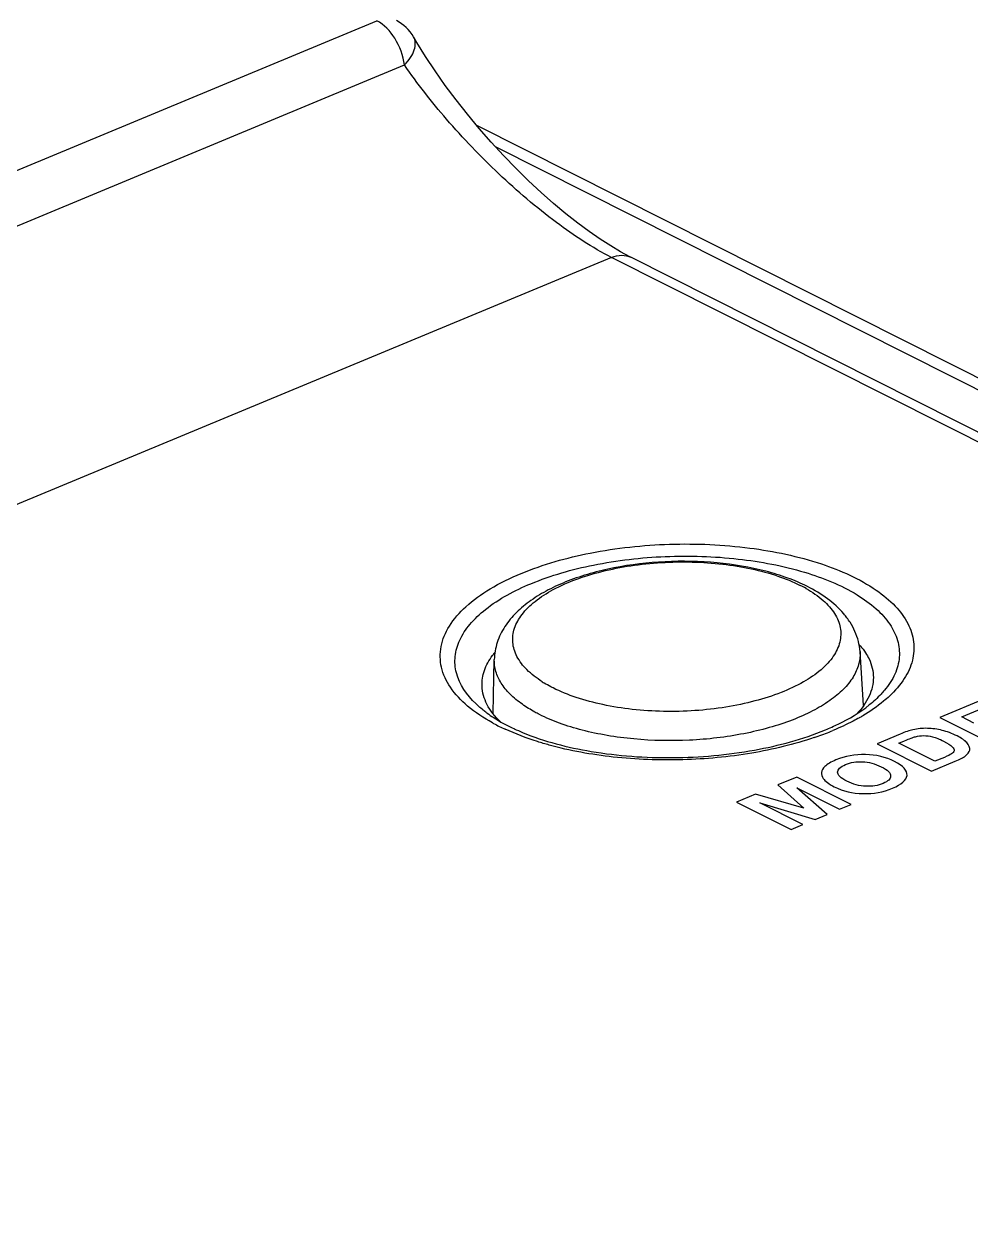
# Model space of a CAD drawing. Header units: millimetres. Extents: x -1493 to -686, y 1310 to 1867.
# Drawn here: x -790.02 to -776.3, y 1766.03 to 1783.52 of the extents above; entities that cross this region are included whole.
import ezdxf

# ---------------------------------------------------------------- set-up
doc = ezdxf.new("R2010")
doc.units = ezdxf.units.MM
doc.layers.get('0').update_dxf_attribs({"linetype": 'CONTINUOUS'})

msp = doc.modelspace()

# ---------------------------------------------------------------- linework, layer by layer
at = {"color": 7, "linetype": 'Continuous'}
for p, q in [((-816.88, 1770.294), (-784.91, 1783.573)), ((-784.378, 1783.339), (-784.378, 1783.339)), ((-784.331, 1783.258), (-784.378, 1783.339)), ((-784.204, 1783.053), (-784.331, 1783.258)), ((-784.067, 1782.845), (-784.204, 1783.053)), ((-816.481, 1769.653), (-784.511, 1782.932)), ((-783.92, 1782.636), (-784.067, 1782.845)), ((-783.763, 1782.426), (-783.92, 1782.636)), ((-783.6, 1782.219), (-783.763, 1782.426)), ((-783.43, 1782.014), (-783.6, 1782.219)), ((-768.787, 1774.664), (-783.465, 1782.056)), ((-783.254, 1781.814), (-783.43, 1782.014)), ((-783.075, 1781.619), (-783.254, 1781.814)), ((-769.052, 1774.625), (-783.193, 1781.747)), ((-782.894, 1781.432), (-783.075, 1781.619)), ((-782.712, 1781.253), (-782.894, 1781.432)), ((-782.53, 1781.084), (-782.712, 1781.253)), ((-782.35, 1780.925), (-782.53, 1781.084)), ((-782.173, 1780.778), (-782.35, 1780.925)), ((-782.001, 1780.642), (-782.173, 1780.778)), ((-781.835, 1780.519), (-782.001, 1780.642)), ((-781.675, 1780.409), (-781.835, 1780.519)), ((-781.523, 1780.311), (-781.675, 1780.409)), ((-781.51, 1780.144), (-815.491, 1766.03)), ((-781.379, 1780.226), (-781.523, 1780.311)), ((-770.142, 1774.419), (-781.51, 1780.144)), ((-781.245, 1780.154), (-781.379, 1780.226)), ((-781.229, 1780.146), (-781.245, 1780.154)), ((-769.944, 1774.463), (-781.229, 1780.146)), ((-778.694, 1775.35), (-778.691, 1775.348)), ((-778.694, 1775.35), (-778.691, 1775.348)), ((-777.86, 1773.652), (-777.911, 1774.434)), ((-783.226, 1773.536), (-783.21, 1774.318))]:
    msp.add_line(p, q, dxfattribs=at)
at = {"color": 40, "linetype": 'Continuous'}
for p, q in [((-776.083, 1773.758), (-776.752, 1773.48)), ((-776.437, 1773.488), (-775.949, 1773.691)), ((-776.752, 1773.48), (-775.963, 1773.082)), ((-776.261, 1773.4), (-776.437, 1773.488)), ((-777.331, 1773.239), (-777.664, 1773.101)), ((-777.348, 1773.109), (-777.267, 1773.143)), ((-777.664, 1773.101), (-776.875, 1772.703)), ((-776.826, 1772.846), (-777.348, 1773.109)), ((-776.875, 1772.703), (-776.532, 1772.846)), ((-776.689, 1772.903), (-776.826, 1772.846)), ((-778.827, 1772.618), (-779.1, 1772.505)), ((-778.037, 1772.221), (-778.827, 1772.618)), ((-779.1, 1772.505), (-778.724, 1772.166)), ((-778.828, 1772.463), (-778.206, 1772.15)), ((-778.386, 1772.076), (-778.828, 1772.463)), ((-779.426, 1772.369), (-779.699, 1772.256)), ((-778.724, 1772.166), (-779.426, 1772.369)), ((-779.699, 1772.256), (-778.91, 1771.858)), ((-778.74, 1771.929), (-779.362, 1772.242)), ((-779.362, 1772.242), (-778.561, 1772.003)), ((-778.206, 1772.15), (-778.037, 1772.221)), ((-778.91, 1771.858), (-778.74, 1771.929)), ((-778.561, 1772.003), (-778.386, 1772.076))]:
    msp.add_line(p, q, dxfattribs=at)
at = {"color": 7, "linetype": 'Continuous'}
for centre, radius, start, end in [((-784.898, 1783.039), 0.6, 29.9525, 63.2211), ((-779.668, 1773.624), 1.982, 60.5467, 63.2812), ((-782.401, 1773.761), 1.039, 140.5223, 143.4893), ((-778.72, 1773.82), 1.072, 40.7727, 42.043), ((-781.619, 1775.409), 1.672, 237.5164, 238.8271), ((-779.355, 1776.013), 2.913, 299.5068, 300.6345), ((-781.897, 1775.844), 2.784, 241.2654, 241.6259), ((-781.776, 1776.073), 3.043, 241.6725, 245.2007), ((-781.596, 1776.181), 3.156, 245.2061, 247.5288), ((-780.109, 1777.695), 4.759, 288.814, 289.5327), ((-779.974, 1777.322), 4.363, 289.4981, 292.5189)]:
    msp.add_arc(centre, radius, start, end, dxfattribs=at)
at = {"color": 40, "linetype": 'Continuous'}
msp.add_arc((-776.958, 1772.327), 0.996, 76.2035, 88.6784, dxfattribs=at)
at = {"color": 7, "linetype": 'Continuous'}
for points, knots in [([(-784.511, 1782.932), (-784.53, 1783.068), (-784.621, 1783.315), (-784.802, 1783.519), (-784.91, 1783.573)], [0, 0, 0, 0, 0.532008, 1, 1, 1, 1]), ([(-784.511, 1782.932), (-784.478, 1782.966), (-784.422, 1783.034), (-784.366, 1783.143), (-784.347, 1783.248), (-784.363, 1783.313), (-784.378, 1783.339)], [0, 0, 0, 0, 0.309576, 0.577892, 0.803546, 1, 1, 1, 1]), ([(-781.51, 1780.144), (-781.792, 1780.286), (-782.362, 1780.664), (-783.157, 1781.343), (-783.892, 1782.11), (-784.324, 1782.659), (-784.511, 1782.932)], [0, 0, 0, 0, 0.229052, 0.493824, 0.759204, 1, 1, 1, 1]), ([(-781.51, 1780.144), (-781.464, 1780.164), (-781.368, 1780.187), (-781.27, 1780.167), (-781.229, 1780.146)], [0, 0, 0, 0, 0.525943, 1, 1, 1, 1]), ([(-782.82, 1775.567), (-782.499, 1775.7), (-781.787, 1775.899), (-780.668, 1776.019), (-779.537, 1775.969), (-778.52, 1775.756), (-777.806, 1775.443), (-777.403, 1775.114), (-777.21, 1774.859), (-777.118, 1774.582), (-777.137, 1774.297), (-777.265, 1774.024), (-777.403, 1773.867), (-777.484, 1773.791)], [0, 0, 0, 0, 0.146217, 0.308, 0.470746, 0.619622, 0.742797, 0.793175, 0.836654, 0.875401, 0.913023, 0.95356, 1, 1, 1, 1]), ([(-782.679, 1775.418), (-782.388, 1775.539), (-781.744, 1775.722), (-780.73, 1775.838), (-779.698, 1775.805), (-778.756, 1775.627), (-778.081, 1775.358), (-777.681, 1775.073), (-777.476, 1774.849), (-777.354, 1774.606), (-777.327, 1774.349), (-777.397, 1774.095), (-777.497, 1773.946), (-777.557, 1773.874)], [0, 0, 0, 0, 0.144759, 0.304886, 0.466889, 0.616881, 0.743367, 0.795914, 0.841445, 0.881438, 0.918751, 0.957148, 1, 1, 1, 1]), ([(-778.674, 1775.378), (-778.766, 1775.424), (-778.964, 1775.508), (-779.397, 1775.641), (-779.993, 1775.739), (-780.733, 1775.754), (-781.35, 1775.682), (-781.816, 1775.571), (-782.135, 1775.465), (-782.424, 1775.337), (-782.677, 1775.185), (-782.893, 1775.008), (-783.063, 1774.805), (-783.178, 1774.572), (-783.208, 1774.402), (-783.21, 1774.318)], [0, 0, 0, 0, 0.059643, 0.123406, 0.261025, 0.406069, 0.549303, 0.617479, 0.682141, 0.742766, 0.799274, 0.852139, 0.902391, 0.95137, 1, 1, 1, 1]), ([(-782.517, 1773.999), (-782.597, 1774.049), (-782.736, 1774.155), (-782.867, 1774.323), (-782.925, 1774.463), (-782.945, 1774.566), (-782.943, 1774.671), (-782.911, 1774.813), (-782.809, 1774.99), (-782.613, 1775.179), (-782.347, 1775.347), (-782.02, 1775.49), (-781.643, 1775.604), (-781.228, 1775.686), (-780.79, 1775.731), (-780.344, 1775.739), (-779.906, 1775.709), (-779.491, 1775.642), (-779.114, 1775.541), (-778.882, 1775.447), (-778.777, 1775.394)], [0, 0, 0, 0, 0.051796, 0.095799, 0.11568, 0.134747, 0.153613, 0.172916, 0.214902, 0.264097, 0.321721, 0.387571, 0.460529, 0.538894, 0.62059, 0.703335, 0.784787, 0.862681, 0.934967, 1, 1, 1, 1]), ([(-783.235, 1773.403), (-783.362, 1773.473), (-783.588, 1773.62), (-783.851, 1773.892), (-783.995, 1774.196), (-784.001, 1774.518), (-783.867, 1774.827), (-783.615, 1775.11), (-783.258, 1775.365), (-782.975, 1775.502), (-782.82, 1775.567)], [0, 0, 0, 0, 0.142617, 0.263678, 0.368033, 0.465947, 0.570528, 0.69192, 0.834983, 1, 1, 1, 1]), ([(-783.478, 1773.681), (-783.605, 1773.803), (-783.765, 1774.026), (-783.791, 1774.368), (-783.718, 1774.614), (-783.563, 1774.846), (-783.234, 1775.153), (-782.912, 1775.321), (-782.679, 1775.418)], [0, 0, 0, 0, 0.224839, 0.325301, 0.429201, 0.544975, 0.677828, 1, 1, 1, 1]), ([(-778.691, 1775.348), (-778.604, 1775.299), (-778.484, 1775.218), (-778.353, 1775.088), (-778.278, 1774.99), (-778.225, 1774.888), (-778.194, 1774.783), (-778.186, 1774.677), (-778.206, 1774.532), (-778.274, 1774.391), (-778.377, 1774.264), (-778.516, 1774.131), (-778.74, 1773.98), (-779.064, 1773.83), (-779.442, 1773.71), (-779.86, 1773.623), (-780.304, 1773.573), (-780.758, 1773.562), (-781.204, 1773.59), (-781.628, 1773.657), (-782.013, 1773.759), (-782.249, 1773.854), (-782.356, 1773.908)], [0, 0, 0, 0, 0.054178, 0.078126, 0.100184, 0.120679, 0.140079, 0.15898, 0.178042, 0.218937, 0.241876, 0.266815, 0.32308, 0.387829, 0.460023, 0.537963, 0.619533, 0.702382, 0.784081, 0.862272, 0.934818, 1, 1, 1, 1]), ([(-777.911, 1774.434), (-777.915, 1774.484), (-777.93, 1774.584), (-777.98, 1774.728), (-778.053, 1774.863), (-778.178, 1775.03), (-778.381, 1775.213), (-778.572, 1775.326), (-778.674, 1775.378)], [0, 0, 0, 0, 0.119255, 0.238242, 0.358106, 0.479288, 0.730141, 1, 1, 1, 1]), ([(-783.387, 1773.935), (-783.39, 1774.011), (-783.365, 1774.172), (-783.285, 1774.312), (-783.236, 1774.379)], [0, 0, 0, 0, 0.47626, 1, 1, 1, 1]), ([(-777.911, 1774.434), (-777.907, 1774.372), (-777.922, 1774.241), (-778.008, 1774.054), (-778.154, 1773.877), (-778.354, 1773.714), (-778.605, 1773.565), (-778.9, 1773.435), (-779.233, 1773.326), (-779.727, 1773.209), (-780.385, 1773.133), (-781.05, 1773.147), (-781.568, 1773.214), (-781.929, 1773.29), (-782.258, 1773.39), (-782.461, 1773.476), (-782.555, 1773.524)], [0, 0, 0, 0, 0.035546, 0.073704, 0.116738, 0.165873, 0.221464, 0.283249, 0.350535, 0.422328, 0.574381, 0.728578, 0.802966, 0.873733, 0.939721, 1, 1, 1, 1]), ([(-777.829, 1774.415), (-777.811, 1774.387), (-777.749, 1774.278), (-777.717, 1774.151), (-777.717, 1774.059)], [0, 0, 0, 0, 0.265285, 1, 1, 1, 1]), ([(-782.803, 1773.671), (-782.866, 1773.716), (-782.98, 1773.809), (-783.113, 1773.969), (-783.194, 1774.14), (-783.211, 1774.26), (-783.21, 1774.318)], [0, 0, 0, 0, 0.292119, 0.550339, 0.782101, 1, 1, 1, 1]), ([(-777.717, 1774.059), (-777.717, 1773.967), (-777.766, 1773.769), (-777.886, 1773.608), (-777.959, 1773.532)], [0, 0, 0, 0, 0.465568, 1, 1, 1, 1]), ([(-783.125, 1773.421), (-783.2, 1773.494), (-783.327, 1773.649), (-783.383, 1773.844), (-783.387, 1773.935)], [0, 0, 0, 0, 0.534207, 1, 1, 1, 1]), ([(-782.356, 1773.908), (-782.367, 1773.913), (-782.411, 1773.936), (-782.454, 1773.96), (-782.485, 1773.979)], [0, 0, 0, 0, 0.256016, 1, 1, 1, 1]), ([(-777.557, 1773.874), (-777.572, 1773.855), (-777.64, 1773.779), (-777.716, 1773.711), (-777.776, 1773.662)], [0, 0, 0, 0, 0.23747, 1, 1, 1, 1]), ([(-783.311, 1773.541), (-783.326, 1773.552), (-783.384, 1773.596), (-783.439, 1773.643), (-783.478, 1773.681)], [0, 0, 0, 0, 0.258996, 1, 1, 1, 1]), ([(-782.555, 1773.524), (-782.578, 1773.535), (-782.663, 1773.58), (-782.745, 1773.63), (-782.803, 1773.671)], [0, 0, 0, 0, 0.261403, 1, 1, 1, 1]), ([(-777.484, 1773.791), (-777.511, 1773.765), (-777.632, 1773.659), (-777.765, 1773.568), (-777.871, 1773.506)], [0, 0, 0, 0, 0.23393, 1, 1, 1, 1]), ([(-783.311, 1773.541), (-783.283, 1773.521), (-783.158, 1773.436), (-783.025, 1773.364), (-782.919, 1773.315)], [0, 0, 0, 0, 0.229659, 1, 1, 1, 1]), ([(-778.412, 1773.302), (-778.35, 1773.328), (-778.127, 1773.427), (-777.914, 1773.552), (-777.776, 1773.662)], [0, 0, 0, 0, 0.278421, 1, 1, 1, 1]), ([(-777.92, 1773.477), (-777.95, 1773.46), (-778.075, 1773.393), (-778.204, 1773.333), (-778.303, 1773.292)], [0, 0, 0, 0, 0.240376, 1, 1, 1, 1]), ([(-782.414, 1773.081), (-782.471, 1773.097), (-782.688, 1773.161), (-782.901, 1773.241), (-783.052, 1773.311)], [0, 0, 0, 0, 0.263075, 1, 1, 1, 1]), ([(-782.802, 1773.264), (-782.484, 1773.132), (-781.761, 1772.948), (-780.623, 1772.867), (-779.475, 1772.969), (-778.741, 1773.165), (-778.412, 1773.302)], [0, 0, 0, 0, 0.230983, 0.495071, 0.761698, 1, 1, 1, 1]), ([(-778.574, 1773.19), (-778.869, 1773.089), (-779.5, 1772.938), (-780.481, 1772.846), (-781.468, 1772.883), (-782.111, 1772.998), (-782.414, 1773.081)], [0, 0, 0, 0, 0.240008, 0.498401, 0.757656, 1, 1, 1, 1])]:
    msp.add_open_spline(points, degree=3, knots=knots, dxfattribs=at)
msp.add_open_spline([(-777.908, 1774.52), (-777.88, 1774.487), (-777.853, 1774.452), (-777.829, 1774.415)], degree=3, dxfattribs=at)
at = {"color": 40, "linetype": 'Continuous'}
for points in [[(-776.935, 1773.323), (-777.008, 1773.325), (-777.077, 1773.318), (-777.144, 1773.303)], [(-777.144, 1773.303), (-777.193, 1773.292), (-777.256, 1773.271), (-777.331, 1773.239)], [(-777.267, 1773.143), (-777.193, 1773.174), (-777.14, 1773.194), (-777.109, 1773.202)], [(-777.109, 1773.202), (-777.069, 1773.213), (-777.028, 1773.218), (-776.988, 1773.218)], [(-776.988, 1773.218), (-776.947, 1773.218), (-776.904, 1773.212), (-776.86, 1773.201)], [(-776.86, 1773.201), (-776.814, 1773.19), (-776.761, 1773.169), (-776.7, 1773.138)], [(-776.505, 1773.213), (-776.579, 1773.25), (-776.65, 1773.277), (-776.721, 1773.294)], [(-776.365, 1773.117), (-776.393, 1773.148), (-776.44, 1773.18), (-776.505, 1773.213)], [(-776.7, 1773.138), (-776.639, 1773.107), (-776.597, 1773.08), (-776.574, 1773.057)], [(-776.546, 1772.999), (-776.55, 1772.983), (-776.563, 1772.968), (-776.586, 1772.952)], [(-776.574, 1773.057), (-776.551, 1773.034), (-776.541, 1773.015), (-776.546, 1772.999)], [(-776.387, 1772.921), (-776.348, 1772.951), (-776.327, 1772.979), (-776.322, 1773.006)], [(-776.322, 1773.006), (-776.315, 1773.042), (-776.33, 1773.078), (-776.365, 1773.117)], [(-778.259, 1772.866), (-778.333, 1772.836), (-778.387, 1772.803), (-778.422, 1772.77)], [(-777.832, 1772.944), (-777.984, 1772.947), (-778.126, 1772.922), (-778.259, 1772.866)], [(-778.235, 1772.689), (-778.234, 1772.731), (-778.196, 1772.767), (-778.121, 1772.798)], [(-778.121, 1772.798), (-778.046, 1772.83), (-777.963, 1772.843), (-777.874, 1772.84)], [(-777.874, 1772.84), (-777.783, 1772.836), (-777.693, 1772.812), (-777.603, 1772.766)], [(-777.41, 1772.843), (-777.538, 1772.907), (-777.679, 1772.941), (-777.832, 1772.944)], [(-777.23, 1772.642), (-777.223, 1772.712), (-777.283, 1772.778), (-777.41, 1772.843)], [(-776.586, 1772.952), (-776.604, 1772.94), (-776.639, 1772.924), (-776.689, 1772.903)], [(-776.532, 1772.846), (-776.464, 1772.874), (-776.416, 1772.899), (-776.387, 1772.921)], [(-778.468, 1772.685), (-778.472, 1772.654), (-778.464, 1772.624), (-778.444, 1772.596)], [(-778.422, 1772.77), (-778.449, 1772.744), (-778.464, 1772.716), (-778.468, 1772.685)], [(-778.1, 1772.558), (-778.191, 1772.603), (-778.236, 1772.647), (-778.235, 1772.689)], [(-777.603, 1772.766), (-777.511, 1772.72), (-777.466, 1772.676), (-777.467, 1772.633)], [(-777.467, 1772.633), (-777.468, 1772.591), (-777.504, 1772.555), (-777.577, 1772.525)], [(-777.44, 1772.456), (-777.308, 1772.511), (-777.237, 1772.573), (-777.23, 1772.642)], [(-778.444, 1772.596), (-778.417, 1772.557), (-778.363, 1772.517), (-778.283, 1772.477)], [(-778.283, 1772.477), (-778.157, 1772.413), (-778.019, 1772.38), (-777.868, 1772.377)], [(-777.826, 1772.484), (-777.92, 1772.488), (-778.011, 1772.513), (-778.1, 1772.558)], [(-777.868, 1772.377), (-777.717, 1772.374), (-777.574, 1772.4), (-777.44, 1772.456)], [(-777.577, 1772.525), (-777.65, 1772.494), (-777.733, 1772.481), (-777.826, 1772.484)]]:
    msp.add_open_spline(points, degree=3, dxfattribs=at)

doc.saveas('drawing.dxf')
